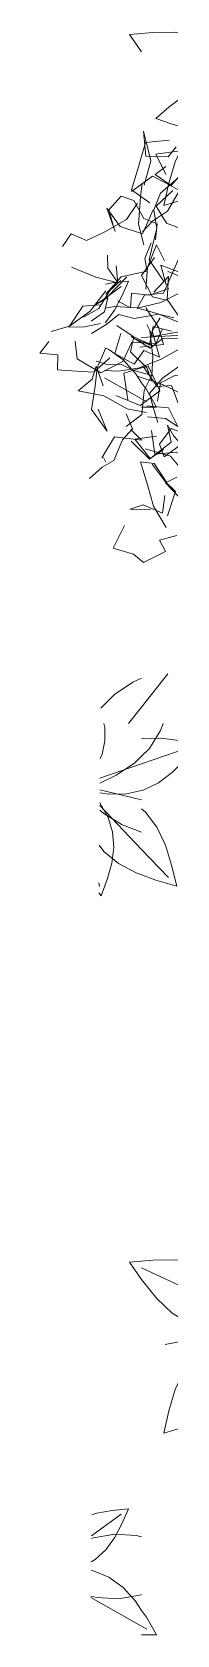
# Model space of a CAD drawing. Header units: metres. Extents: x 0 to 46.1, y -33.1 to 1.9.
# Drawn here: x 39.835 to 40.045, y -11.485 to -8.873 of the extents above; entities that cross this region are included whole.
import ezdxf

# ---------------------------------------------------------------- set-up
doc = ezdxf.new("R2010")
doc.units = ezdxf.units.M
doc.header["$LTSCALE"] = 0.02
doc.layers.add('AB_EXT_MASSIF', color=8, linetype='Continuous', lineweight=9)
doc.layers.add('BLOC_FEUILLAGE', color=7, linetype='Continuous', lineweight=13)
doc.layers.add('ARCHIBOOKS_ARBRE', color=7, linetype='Continuous')

# ---------------------------------------------------------------- blocks, each defined once
blk = doc.blocks.new('AB_ALPHA_7b87773eaf7dd805')
at = {"layer": 'BLOC_FEUILLAGE', "color": 8, "lineweight": 13, "true_color": 0x878787, "transparency": 33554572}
for points in [[(-2.4671, 0.8715), (-2.5417, 0.9242), (-2.5124, 1.018), (-2.4839, 1.1167), (-2.3887, 1.1262)], [(-2.3603, 1.0996), (-2.3928, 1.0585), (-2.4828, 1.0608), (-2.4931, 1.1629), (-2.4756, 1.097), (-2.4622, 1.0413), (-2.4899, 0.9426)], [(-2.4013, 1.0188), (-2.4449, 0.9869), (-2.3806, 0.942), (-2.3079, 1.0246), (-2.3421, 1.0825), (-2.4418, 1.0697), (-2.4023, 0.9859)], [(-2.5415, 0.9176), (-2.4553, 0.9796), (-2.4058, 0.9543), (-2.347, 0.921), (-2.3947, 0.8373), (-2.4566, 0.7967), (-2.4968, 0.7532)], [(-2.3425, 0.9806), (-2.4241, 0.9109), (-2.451, 0.8421), (-2.4382, 0.7669), (-2.4542, 0.7023), (-2.47, 0.6391), (-2.4091, 0.5496)], [(-2.4909, 0.6994), (-2.5126, 0.7836), (-2.5053, 0.8956), (-2.498, 0.9512)], [(-2.3734, 0.921), (-2.4414, 0.8576), (-2.3994, 0.7879), (-2.3071, 0.7527), (-2.2442, 0.7613)], [(-2.5175, 0.8697), (-2.5617, 0.803), (-2.6489, 0.7532), (-2.7242, 0.7181), (-2.7862, 0.7445), (-2.8209, 0.6936)], [(-2.4526, 0.8427), (-2.4964, 0.7452), (-2.5867, 0.775), (-2.6411, 0.8491), (-2.607, 0.7545)], [(-2.6116, 0.7653), (-2.6332, 0.8428), (-2.5835, 0.898), (-2.5324, 0.8806), (-2.4909, 0.8075), (-2.437, 0.7857), (-2.4444, 0.7201)], [(-2.6389, 0.6582), (-2.6379, 0.6043), (-2.5997, 0.5507), (-2.6313, 0.5103), (-2.6739, 0.4411), (-2.736, 0.4055)], [(-2.5841, 0.5552), (-2.6459, 0.4984), (-2.5834, 0.5698), (-2.4773, 0.5932), (-2.4877, 0.6447), (-2.4609, 0.708)], [(-2.3397, 0.6661), (-2.3788, 0.5766), (-2.4109, 0.5028), (-2.4882, 0.4948), (-2.5186, 0.4419), (-2.4227, 0.4649), (-2.3477, 0.5027)], [(-2.4075, 0.634), (-2.4391, 0.6999), (-2.4769, 0.608), (-2.4834, 0.5187)], [(-2.603, 0.6143), (-2.5962, 0.5452), (-2.6866, 0.5683), (-2.7851, 0.6082)], [(-2.4477, 0.6485), (-2.5004, 0.5747), (-2.4564, 0.4883), (-2.3994, 0.475)], [(-2.4004, 0.5364), (-2.4221, 0.6169), (-2.3397, 0.586), (-2.2881, 0.5254)], [(-2.3932, 0.5912), (-2.3083, 0.5568), (-2.2432, 0.543), (-2.2136, 0.4931), (-2.2068, 0.4417), (-2.249, 0.3788)], [(-2.5605, 0.5694), (-2.6383, 0.4886), (-2.6947, 0.451), (-2.6367, 0.484), (-2.6509, 0.4266), (-2.7057, 0.3891)], [(-2.4501, 0.5067), (-2.3916, 0.5709), (-2.3967, 0.4766), (-2.353, 0.4148), (-2.2864, 0.3304), (-2.3326, 0.2369)], [(-2.6457, 0.5119), (-2.7097, 0.4292), (-2.7925, 0.3684), (-2.8668, 0.3463)], [(-2.3893, 0.5215), (-2.4683, 0.4954), (-2.5413, 0.5033), (-2.545, 0.4438), (-2.5984, 0.4721)], [(-2.2363, 0.464), (-2.2026, 0.4198), (-2.2949, 0.4308), (-2.3476, 0.3454), (-2.4545, 0.3263), (-2.4788, 0.3747)], [(-2.6673, 0.38), (-2.7314, 0.3659), (-2.7957, 0.3648), (-2.7392, 0.4496), (-2.6677, 0.4561)], [(-2.3699, 0.4022), (-2.4299, 0.4169), (-2.531, 0.4003), (-2.593, 0.4162), (-2.6455, 0.3746), (-2.704, 0.3386)], [(-2.4242, 0.4027), (-2.458, 0.3501), (-2.427, 0.2421), (-2.4918, 0.2689), (-2.5302, 0.2136), (-2.6086, 0.2566), (-2.5844, 0.3381)], [(-2.5072, 0.2832), (-2.4118, 0.2934), (-2.431, 0.3639), (-2.4834, 0.4437)], [(-2.4165, 0.355), (-2.4429, 0.2971), (-2.5402, 0.3029), (-2.5762, 0.2248), (-2.666, 0.179), (-2.7613, 0.2359), (-2.7706, 0.3072)], [(-2.4664, 0.3501), (-2.4551, 0.245), (-2.4581, 0.1682), (-2.5323, 0.1885), (-2.5817, 0.2121), (-2.6356, 0.2113), (-2.6841, 0.2258)], [(-2.6007, 0.3714), (-2.5339, 0.3266), (-2.4547, 0.2898), (-2.5151, 0.3118)], [(-2.4599, 0.1465), (-2.4777, 0.1974), (-2.5455, 0.264), (-2.5336, 0.319), (-2.468, 0.2927), (-2.4539, 0.3673), (-2.3782, 0.3481)], [(-2.2693, 0.3474), (-2.3247, 0.3194), (-2.4145, 0.3182), (-2.4653, 0.2791), (-2.5428, 0.326)], [(-2.6293, 0.2392), (-2.6941, 0.1809), (-2.7442, 0.1844), (-2.8412, 0.1912), (-2.8409, 0.2524), (-2.9131, 0.258), (-2.8773, 0.3056)], [(-2.6468, 0.2777), (-2.6804, 0.1994), (-2.6894, 0.1238), (-2.7036, 0.029), (-2.6395, -0.0587), (-2.6764, 0.0303)], [(-2.481, 0.0175), (-2.5593, 0.0324), (-2.653, 0.0854), (-2.7572, 0.1055), (-2.7011, 0.1531), (-2.6845, 0.2058), (-2.6566, 0.1255)], [(-2.556, 0.0685), (-2.5724, 0.1767), (-2.473, 0.2068), (-2.4263, 0.1046), (-2.5056, 0.0456), (-2.6044, 0.0866)], [(-2.4924, 0.2031), (-2.4373, 0.1227), (-2.3787, 0.1273), (-2.3516, 0.0543)], [(-2.2785, 0.1367), (-2.339, 0.2109), (-2.4157, 0.1573), (-2.4683, 0.0946), (-2.4513, 0.0336), (-2.4346, -0.0241)], [(-2.1998, 0.1871), (-2.2467, 0.2057), (-2.1837, 0.162), (-2.2751, 0.1497), (-2.3628, 0.1692), (-2.4229, 0.1381), (-2.4356, 0.0636)], [(-2.4603, 0.1662), (-2.4894, 0.1069), (-2.4995, 0.0082), (-2.5634, -0.0395)], [(-2.5139, 0.163), (-2.4159, 0.1303), (-2.3261, 0.087), (-2.231, 0.0602), (-2.2018, -0.0115), (-2.1211, 0.0176)], [(-2.5625, 0.0118), (-2.5373, -0.0502), (-2.578, -0.0949), (-2.6133, -0.1784), (-2.6606, -0.206), (-2.7114, -0.2514)], [(-2.4784, 0.0443), (-2.3907, 0.0364), (-2.3525, -0.0396), (-2.4031, -0.0081), (-2.4762, -0.0007)], [(-2.5444, -0.0528), (-2.5013, -0.0956), (-2.6107, -0.0816), (-2.6617, -0.1675)], [(-2.543, -0.1002), (-2.4678, -0.1737), (-2.3796, -0.104), (-2.3951, -0.0348), (-2.37, -0.0801), (-2.3011, -0.1525), (-2.2482, -0.0833)], [(-2.4598, -0.0559), (-2.4461, -0.1525), (-2.3592, -0.144), (-2.2616, -0.1959), (-2.3138, -0.2352), (-2.3181, -0.3335)], [(-2.2236, -0.0944), (-2.325, -0.0698), (-2.3804, -0.0484), (-2.4274, -0.1122), (-2.4085, -0.1637), (-2.3431, -0.1155), (-2.2896, -0.0239)], [(-2.4394, -0.08), (-2.5277, -0.0912), (-2.4655, -0.1709), (-2.4119, -0.134)], [(-2.3997, -0.2673), (-2.4487, -0.1911), (-2.5041, -0.1843), (-2.4759, -0.2772), (-2.4523, -0.3645), (-2.4005, -0.4513)], [(-2.2085, -0.365), (-2.2138, -0.2965), (-2.3246, -0.3106), (-2.3216, -0.2336), (-2.3829, -0.1616), (-2.4859, -0.1314)], [(-2.4576, -0.1933), (-2.4041, -0.2637), (-2.363, -0.3055), (-2.3949, -0.4034)], [(-2.3566, -0.247), (-2.4029, -0.2701), (-2.3493, -0.3263), (-2.2657, -0.3169), (-2.1786, -0.3436)], [(-2.4065, -0.3217), (-2.4153, -0.3925), (-2.4938, -0.3591), (-2.5464, -0.3763), (-2.4641, -0.3788)], [(-2.3565, -0.484), (-2.4282, -0.5032), (-2.4035, -0.5496), (-2.4925, -0.5938), (-2.5335, -0.5607), (-2.6154, -0.5361), (-2.5693, -0.4429)]]:
    blk.add_lwpolyline(points, dxfattribs=at)

msp = doc.modelspace()

# ---------------------------------------------------------------- linework, layer by layer
at = {"layer": 'AB_EXT_MASSIF', "lineweight": 9, "true_color": 0x606060, "transparency": 33554597}
for points in [[(40, -8.9057), (39.9805, -8.8776), (40, -8.8759)], [(40, -8.8759), (40.018, -8.8742), (40.0543, -8.8734), (40.0883, -8.8775), (40.1194, -8.8878), (40.1473, -8.905), (40.1723, -8.9285), (40.195, -8.9568), (40.2165, -8.9877)], [(40.2133, -8.9774), (40.1922, -8.9959), (40.1708, -9.0122), (40.1485, -9.0246), (40.1253, -9.032), (40.101, -9.0339), (40.0757, -9.0307), (40.0497, -9.0236), (40.0232, -9.0144), (40.0443, -8.9959), (40.0658, -8.9796), (40.088, -8.9671), (40.1112, -8.9598), (40.1355, -8.9579), (40.1608, -8.9611), (40.1869, -8.9682), (40.2133, -8.9774)], [(40.2124, -8.9668), (40.2041, -9.0032), (40.1937, -9.0378), (40.1794, -9.0687), (40.1601, -9.0949), (40.1353, -9.116), (40.1054, -9.1324), (40.0717, -9.1452), (40.0359, -9.156), (40.0442, -9.1195), (40.0546, -9.085), (40.0689, -9.054), (40.0882, -9.0278), (40.113, -9.0067), (40.1428, -8.9904), (40.1765, -8.9776), (40.2124, -8.9668)], [(39.9413, -9.284), (39.9523, -9.2821), (39.9788, -9.2795), (39.968, -9.3039), (39.956, -9.3266), (39.9418, -9.3462), (39.9406, -9.3474)], [(39.941, -9.3069), (39.9669, -9.2881)], [(39.9409, -9.3233), (39.9564, -9.3207), (39.9913, -9.3228), (40, -9.3251)], [(40, -9.3251), (40.0266, -9.3323), (40.0623, -9.3474), (40.0981, -9.3657), (40.0645, -9.3878), (40.0308, -9.4068), (40, -9.4189)], [(40, -9.3711), (40.0759, -9.3669)], [(39.9401, -9.388), (39.9465, -9.3907), (39.9697, -9.4076), (39.9898, -9.4298), (40, -9.4448)], [(40, -9.4189), (39.9967, -9.4202), (39.9622, -9.4261), (39.9397, -9.4248)], [(39.9396, -9.4365), (40, -9.4707)], [(40, -9.4448), (40.0077, -9.456), (40.0243, -9.4845), (40, -9.4848)], [(40, -9.4707), (40.0084, -9.4755)], [(39.9381, -9.5668), (39.9419, -9.574)], [(40, -9.9733), (40.0427, -9.9192)], [(39.9336, -9.9748), (39.9558, -9.9525), (39.9856, -9.9328), (40, -9.9259)], [(39.9789, -10), (40, -9.9733)], [(39.9385, -10), (39.94, -10.0063), (39.9404, -10.0283), (39.9357, -10.0499), (39.9327, -10.0567)], [(40.0347, -10), (40.0305, -10.0114), (40.0126, -10.0404), (40, -10.0531)], [(40, -10.0248), (40.0021, -10.0243), (40.0309, -10.0239), (40.0611, -10.0278), (40.0921, -10.0339), (40.0714, -10.0578), (40.05, -10.0794), (40.0271, -10.0968), (40.0023, -10.1087), (40, -10.1092)], [(40, -10.0531), (39.9886, -10.0646), (39.9588, -10.0843), (39.9323, -10.0969)], [(40, -10.0656), (40.0755, -10.0396)], [(39.9323, -10.0889), (40, -10.0656)], [(39.9319, -10.1288), (39.9328, -10.13), (39.9454, -10.1528), (39.9529, -10.1765), (39.9547, -10.2014), (39.9514, -10.2272), (39.944, -10.2538), (39.9345, -10.2808), (39.9303, -10.2759)], [(39.9321, -10.1079), (40, -10.1244)], [(40, -10.1092), (39.9755, -10.1146), (39.9467, -10.115), (39.9321, -10.1131)], [(39.9318, -10.1335), (40, -10.2052)], [(40, -10.1768), (39.9999, -10.1768), (39.9682, -10.1651), (39.9383, -10.1464), (39.9318, -10.1409)], [(40, -10.1391), (40.0063, -10.1443), (40.0248, -10.1689), (40.0386, -10.1981), (40.0487, -10.2306), (40.0569, -10.2651), (40.0229, -10.2552), (40, -10.2467)], [(40, -10.2467), (39.9909, -10.2434), (39.9625, -10.2281), (39.9388, -10.2084), (39.9311, -10.1982)], [(40, -10.2052), (40.0434, -10.2509)], [(39.9305, -10.2595), (39.9315, -10.2652)], [(40, -10.9057), (39.9805, -10.8776), (40, -10.8759)], [(40, -10.8759), (40.018, -10.8742), (40.0543, -10.8734), (40.0883, -10.8775), (40.1194, -10.8878), (40.1473, -10.905), (40.1723, -10.9285), (40.195, -10.9568), (40.2165, -10.9877)], [(40.2, -10.98), (40, -10.8867)], [(40.2165, -10.9877), (40.179, -10.9911), (40.1427, -10.9919), (40.1087, -10.9879), (40.0776, -10.9775), (40.0497, -10.9603), (40.0247, -10.9369), (40.002, -10.9086), (40, -10.9057)], [(40.2124, -10.9668), (40.2041, -11.0032), (40.1937, -11.0378), (40.1794, -11.0687), (40.1601, -11.0949), (40.1353, -11.116), (40.1054, -11.1324), (40.0717, -11.1452), (40.0359, -11.156), (40.0442, -11.1195), (40.0546, -11.085), (40.0689, -11.054), (40.0882, -11.0278), (40.113, -11.0067), (40.1428, -10.9904), (40.1765, -10.9776), (40.2124, -10.9668)], [(40.2, -10.98), (40.0384, -11.0114)], [(39.919, -11.289), (39.927, -11.2865), (39.9523, -11.2821), (39.9788, -11.2795), (39.968, -11.3039), (39.956, -11.3266), (39.9418, -11.3462), (39.9247, -11.3619), (39.9182, -11.3656)], [(39.9186, -11.3231), (39.9669, -11.2881)], [(39.9186, -11.3279), (39.9219, -11.3266), (39.9564, -11.3207), (39.9913, -11.3228), (40, -11.3251)], [(39.918, -11.3791), (39.9202, -11.3795), (39.9465, -11.3907), (39.9697, -11.4076), (39.9898, -11.4298), (40, -11.4448)], [(40, -11.4189), (39.9967, -11.4202), (39.9622, -11.4261), (39.9273, -11.424), (39.9175, -11.4214)], [(39.9175, -11.424), (40, -11.4707)], [(40, -11.4448), (40.0077, -11.456), (40.0243, -11.4845), (40, -11.4848)], [(40, -11.4707), (40.0084, -11.4755)]]:
    msp.add_lwpolyline(points, dxfattribs=at)

# ---------------------------------------------------------------- block references
at = {"layer": 'ARCHIBOOKS_ARBRE', "transparency": 33554687, "xscale": 0.4, "yscale": 0.4}
msp.add_blockref('AB_ALPHA_7b87773eaf7dd805', (41, -9.5), dxfattribs=at)

doc.saveas('drawing.dxf')
